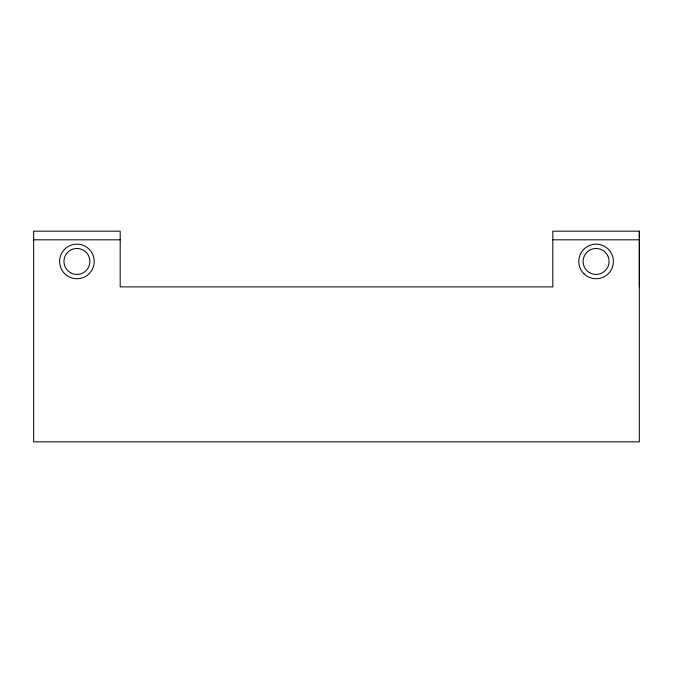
<?xml version="1.0" encoding="UTF-8"?>
<svg xmlns="http://www.w3.org/2000/svg" width="673" height="673" viewBox="0 0 673 673"><rect width="100%" height="100%" fill="white"/><g stroke="black" fill="none" stroke-linecap="round" stroke-linejoin="round"><path stroke-width="1.01" d="M639.325 286.891L639.35 231.167L552.819 231.167L552.819 286.891L120.181 286.891L120.181 231.167L33.65 231.167L33.65 441.833L639.35 441.833L639.35 231.167M33.65 239.815L120.181 239.815M552.819 239.815L639.35 239.815M583.853 273.684A17.305 17.305 0 0 0 612.8 265.928A17.305 17.305 0 0 0 591.609 244.736A17.305 17.305 0 0 0 583.853 273.684M589.598 272.691A12.98 12.98 0 0 0 609.065 261.452A12.98 12.98 0 0 0 589.598 250.213A12.98 12.98 0 0 0 589.598 272.691M70.421 272.691A12.98 12.98 0 0 0 89.896 261.452A12.98 12.98 0 0 0 70.421 250.213A12.98 12.98 0 0 0 70.421 272.691M64.675 273.684A17.305 17.305 0 0 0 93.631 265.928A17.305 17.305 0 0 0 72.432 244.736A17.305 17.305 0 0 0 64.675 273.684"/></g></svg>
